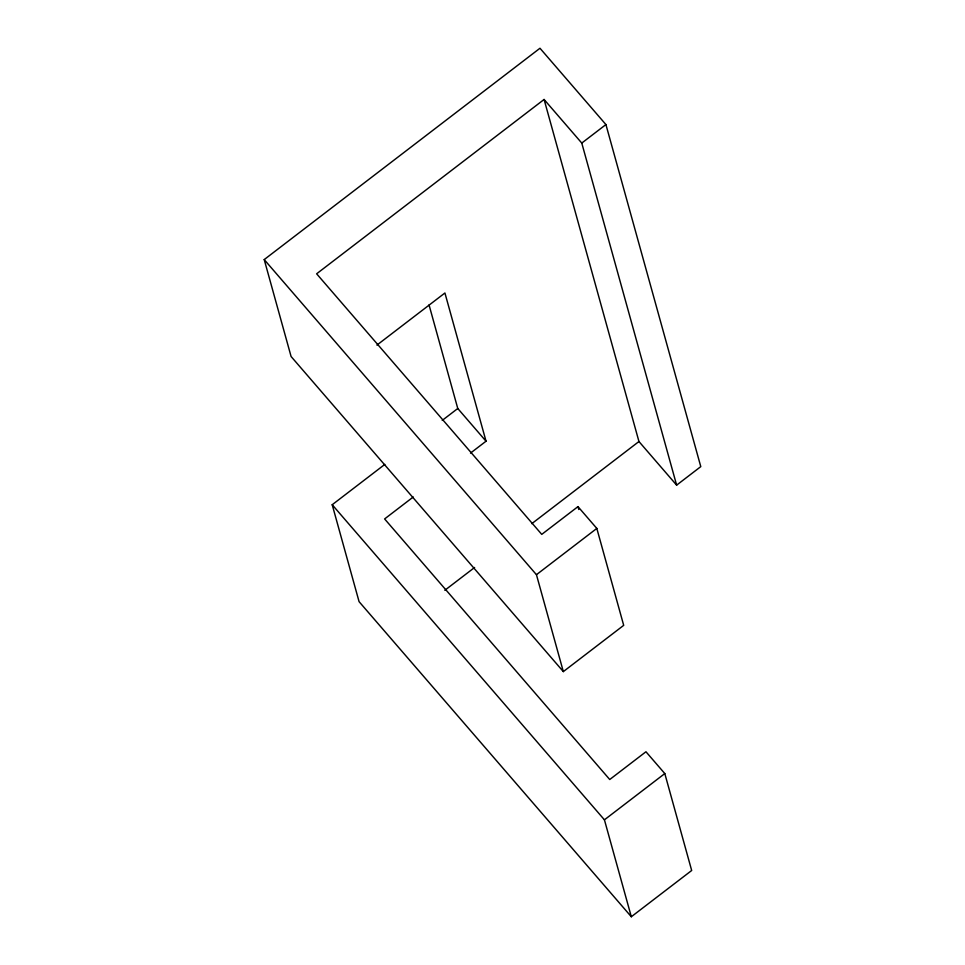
<?xml version="1.0" encoding="UTF-8"?>
<svg xmlns="http://www.w3.org/2000/svg" width="965" height="965" viewBox="0 0 965 965"><rect width="100%" height="100%" fill="white"/><g stroke="black" fill="none" stroke-linecap="round" stroke-linejoin="round"><path stroke-width="1.45" d="M264.217 259.585L539.978 48.25L605.923 124.569L700.783 466.626L676.634 485.142L638.951 441.524L544.091 99.467L316.629 273.795L541.751 534.381L577.975 506.625L596.816 528.422L623.692 625.344L563.331 671.604L291.092 356.507L264.217 259.585L536.444 574.694L563.331 671.604M676.634 485.142L581.774 143.073L605.923 124.569M376.917 345.108L444.925 292.986L486.034 441.21L470.522 453.092M413.249 496.987L384.613 518.941L609.735 779.515L645.959 751.759L664.801 773.568L691.676 870.49L631.315 916.75L359.077 601.653L332.201 504.731L384.818 464.406M442.223 420.414L457.772 408.497L429.039 304.892M444.829 590.291L474.611 567.48M531.775 523.669L638.951 441.524M536.444 574.694L596.816 528.422M631.315 916.75L604.428 819.828L664.801 773.568M544.091 99.467L581.774 143.073M457.772 408.497L486.034 441.21M332.201 504.731L604.428 819.828M577.975 506.625L578.783 509.508"/></g></svg>
